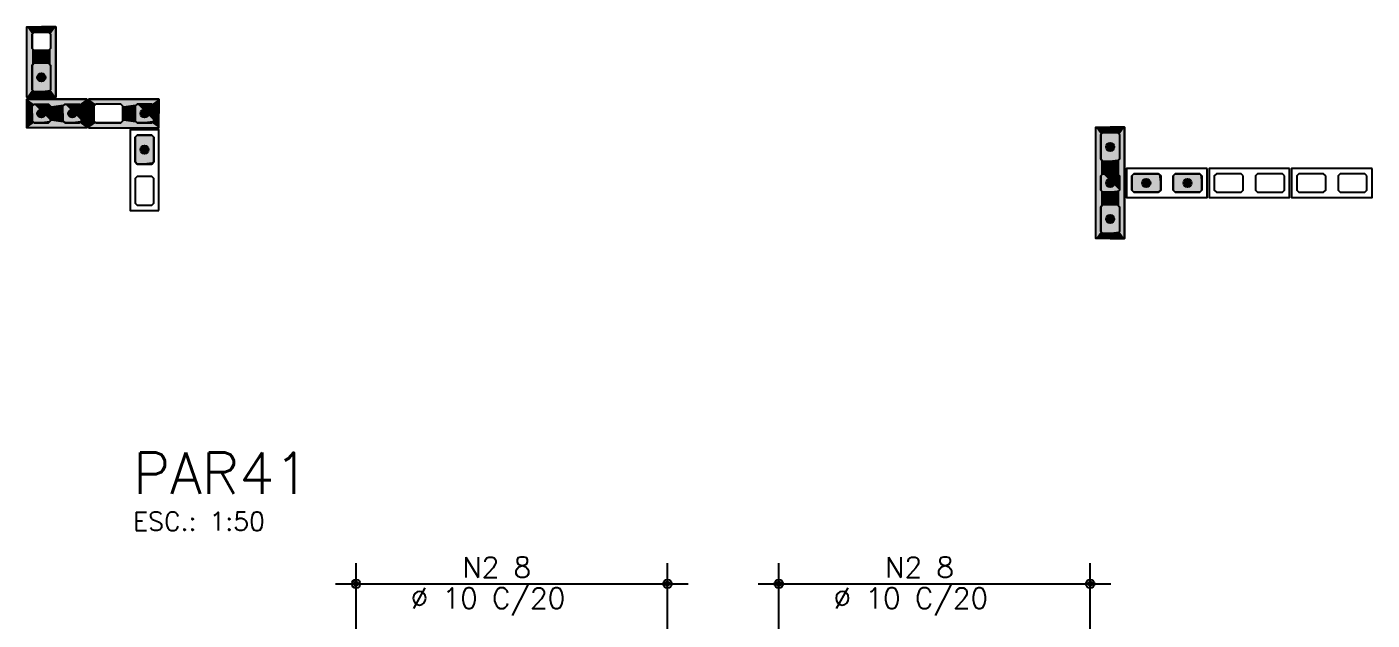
# Model space of a CAD drawing. Extents: x -1.9 to 86, y -1.6 to 60.9.
# Drawn here: x 36.79 to 49.83, y 40.31 to 46.06 of the extents above; entities that cross this region are included whole.
import ezdxf

# ---------------------------------------------------------------- set-up
doc = ezdxf.new("R2010")
doc.units = 0
doc.header["$MEASUREMENT"] = 0
doc.linetypes.add('ESTILO_TQS_0001', pattern=[0.45, 0.3, -0.15])
for name, color, linetype in [('PENA_01', 1, 'CONTINUOUS'), ('PENA_02', 2, 'CONTINUOUS'), ('PENA_03', 3, 'CONTINUOUS'), ('PENA_06', 6, 'CONTINUOUS'), ('PENA_11', 252, 'CONTINUOUS'), ('PENA_19', 240, 'CONTINUOUS'), ('PENA_21', 100, 'CONTINUOUS'), ('PENA_27', 21, 'CONTINUOUS')]:
    doc.layers.add(name, color=color, linetype=linetype)
doc.styles.get("Standard").update_dxf_attribs({"font": 'ROMANS.SHX'})

msp = doc.modelspace()

# ---------------------------------------------------------------- linework, layer by layer
at = {"layer": 'PENA_01', "linetype": 'Continuous'}
for p, q in [((39.980752, 38.033179), (39.980752, 40.86057)), ((43.000752, 38.033179), (43.000752, 40.86057)), ((44.080752, 38.033179), (44.080752, 40.86057)), ((47.100752, 38.033179), (47.100752, 40.86057)), ((39.780752, 40.66057), (43.200752, 40.66057)), ((43.880752, 40.66057), (47.300752, 40.66057))]:
    msp.add_line(p, q, dxfattribs=at)
for points in [[(37.019526, 45.992275), (37.019526, 45.852275), (36.999526, 45.832275), (36.859526, 45.832275), (36.839526, 45.852275), (36.839526, 45.992275), (36.859526, 46.012275), (36.999526, 46.012275), (37.019526, 45.992275)], [(37.019526, 45.692275), (37.019526, 45.452275), (36.999526, 45.432275), (36.859526, 45.432275), (36.839526, 45.452275), (36.839526, 45.692275), (36.859526, 45.712275), (36.999526, 45.712275), (37.019526, 45.692275)], [(37.699526, 45.312275), (37.459526, 45.312275), (37.439526, 45.292275), (37.439526, 45.152275), (37.459526, 45.132275), (37.699526, 45.132275), (37.719526, 45.152275), (37.719526, 45.292275), (37.699526, 45.312275)], [(37.999526, 45.312275), (37.859526, 45.312275), (37.839526, 45.292275), (37.839526, 45.152275), (37.859526, 45.132275), (37.999526, 45.132275), (38.019526, 45.152275), (38.019526, 45.292275), (37.999526, 45.312275)], [(37.999526, 44.732275), (38.019526, 44.752275), (38.019526, 44.992275), (37.999526, 45.012275), (37.859526, 45.012275), (37.839526, 44.992275), (37.839526, 44.752275), (37.859526, 44.732275), (37.999526, 44.732275)], [(47.36348, 45.038264), (47.38348, 45.018264), (47.38348, 44.778264), (47.36348, 44.758264), (47.22348, 44.758264), (47.20348, 44.778264), (47.20348, 45.018264), (47.22348, 45.038264), (47.36348, 45.038264)], [(37.999526, 44.332275), (38.019526, 44.352275), (38.019526, 44.592275), (37.999526, 44.612275), (37.859526, 44.612275), (37.839526, 44.592275), (37.839526, 44.352275), (37.859526, 44.332275), (37.999526, 44.332275)], [(47.36348, 44.638264), (47.38348, 44.618264), (47.38348, 44.478264), (47.36348, 44.458264), (47.22348, 44.458264), (47.20348, 44.478264), (47.20348, 44.618264), (47.22348, 44.638264), (47.36348, 44.638264)], [(47.78348, 44.618264), (47.76348, 44.638264), (47.52348, 44.638264), (47.50348, 44.618264), (47.50348, 44.478264), (47.52348, 44.458264), (47.76348, 44.458264), (47.78348, 44.478264), (47.78348, 44.618264)], [(48.18348, 44.618264), (48.16348, 44.638264), (47.92348, 44.638264), (47.90348, 44.618264), (47.90348, 44.478264), (47.92348, 44.458264), (48.16348, 44.458264), (48.18348, 44.478264), (48.18348, 44.618264)], [(48.58348, 44.618264), (48.56348, 44.638264), (48.32348, 44.638264), (48.30348, 44.618264), (48.30348, 44.478264), (48.32348, 44.458264), (48.56348, 44.458264), (48.58348, 44.478264), (48.58348, 44.618264)], [(48.98348, 44.618264), (48.96348, 44.638264), (48.72348, 44.638264), (48.70348, 44.618264), (48.70348, 44.478264), (48.72348, 44.458264), (48.96348, 44.458264), (48.98348, 44.478264), (48.98348, 44.618264)], [(49.38348, 44.618264), (49.36348, 44.638264), (49.12348, 44.638264), (49.10348, 44.618264), (49.10348, 44.478264), (49.12348, 44.458264), (49.36348, 44.458264), (49.38348, 44.478264), (49.38348, 44.618264)], [(49.78348, 44.618264), (49.76348, 44.638264), (49.52348, 44.638264), (49.50348, 44.618264), (49.50348, 44.478264), (49.52348, 44.458264), (49.76348, 44.458264), (49.78348, 44.478264), (49.78348, 44.618264)], [(47.36348, 44.338264), (47.38348, 44.318264), (47.38348, 44.078264), (47.36348, 44.058264), (47.22348, 44.058264), (47.20348, 44.078264), (47.20348, 44.318264), (47.22348, 44.338264), (47.36348, 44.338264)]]:
    msp.add_lwpolyline(points, dxfattribs=at)
at = {"layer": 'PENA_01', "linetype": 'ESTILO_TQS_0001'}
for points in [[(36.839526, 45.292275), (36.859526, 45.312275), (36.999526, 45.312275), (37.019526, 45.292275), (37.019526, 45.152275), (36.999526, 45.132275), (36.859526, 45.132275), (36.839526, 45.152275), (36.839526, 45.292275)], [(37.139526, 45.292275), (37.159526, 45.312275), (37.299526, 45.312275), (37.319526, 45.292275), (37.319526, 45.152275), (37.299526, 45.132275), (37.159526, 45.132275), (37.139526, 45.152275), (37.139526, 45.292275)]]:
    msp.add_lwpolyline(points, dxfattribs=at)
at = {"layer": 'PENA_02', "linetype": 'Continuous'}
for p, q in [((47.15348, 44.008264), (47.15348, 45.088264)), ((47.15348, 45.088264), (47.43348, 45.088264)), ((47.43348, 45.088264), (47.43348, 44.008264)), ((47.43348, 44.008264), (47.15348, 44.008264))]:
    msp.add_line(p, q, dxfattribs=at)
for points in [[(37.069526, 46.062275), (37.069526, 45.382275), (36.789526, 45.382275), (36.789526, 46.062275), (37.069526, 46.062275)], [(36.789526, 45.362275), (37.369526, 45.362275), (37.369526, 45.082275), (36.789526, 45.082275), (36.789526, 45.362275)], [(38.069526, 45.362275), (37.389526, 45.362275), (37.389526, 45.082275), (38.069526, 45.082275), (38.069526, 45.362275)], [(38.069526, 44.282275), (38.069526, 45.062275), (37.789526, 45.062275), (37.789526, 44.282275), (38.069526, 44.282275)], [(48.23348, 44.688264), (47.45348, 44.688264), (47.45348, 44.408264), (48.23348, 44.408264), (48.23348, 44.688264)], [(49.03348, 44.688264), (48.25348, 44.688264), (48.25348, 44.408264), (49.03348, 44.408264), (49.03348, 44.688264)], [(49.83348, 44.688264), (49.05348, 44.688264), (49.05348, 44.408264), (49.83348, 44.408264), (49.83348, 44.688264)]]:
    msp.add_lwpolyline(points, dxfattribs=at)
for centre, radius in [((39.980752, 40.66057), 0.041625), ((43.000752, 40.66057), 0.041625), ((44.080752, 40.66057), 0.041625), ((47.100752, 40.66057), 0.041625), ((39.980752, 40.66057), 0.02075), ((43.000752, 40.66057), 0.02075), ((44.080752, 40.66057), 0.02075), ((47.100752, 40.66057), 0.02075)]:
    msp.add_circle(centre, radius, dxfattribs=at)
at = {"layer": 'PENA_03', "linetype": 'Continuous'}
for points in [[(36.859526, 45.432275), (36.839526, 45.452275), (36.839526, 45.692275), (36.859526, 45.712275), (36.999526, 45.712275), (37.019526, 45.692275), (37.019526, 45.452275), (36.999526, 45.432275), (36.859526, 45.432275)], [(37.019526, 45.152275), (36.999526, 45.132275), (36.859526, 45.132275), (36.839526, 45.152275), (36.839526, 45.292275), (36.859526, 45.312275), (36.999526, 45.312275), (37.019526, 45.292275), (37.019526, 45.152275)], [(37.319526, 45.152275), (37.299526, 45.132275), (37.159526, 45.132275), (37.139526, 45.152275), (37.139526, 45.292275), (37.159526, 45.312275), (37.299526, 45.312275), (37.319526, 45.292275), (37.319526, 45.152275)], [(38.019526, 45.152275), (37.999526, 45.132275), (37.859526, 45.132275), (37.839526, 45.152275), (37.839526, 45.292275), (37.859526, 45.312275), (37.999526, 45.312275), (38.019526, 45.292275), (38.019526, 45.152275)], [(37.859526, 44.732275), (37.839526, 44.752275), (37.839526, 44.992275), (37.859526, 45.012275), (37.999526, 45.012275), (38.019526, 44.992275), (38.019526, 44.752275), (37.999526, 44.732275), (37.859526, 44.732275)], [(47.22348, 44.758264), (47.20348, 44.778264), (47.20348, 45.018264), (47.22348, 45.038264), (47.36348, 45.038264), (47.38348, 45.018264), (47.38348, 44.778264), (47.36348, 44.758264), (47.22348, 44.758264)], [(47.38348, 44.478264), (47.36348, 44.458264), (47.22348, 44.458264), (47.20348, 44.478264), (47.20348, 44.618264), (47.22348, 44.638264), (47.36348, 44.638264), (47.38348, 44.618264), (47.38348, 44.478264)], [(47.78348, 44.478264), (47.76348, 44.458264), (47.52348, 44.458264), (47.50348, 44.478264), (47.50348, 44.618264), (47.52348, 44.638264), (47.76348, 44.638264), (47.78348, 44.618264), (47.78348, 44.478264)], [(48.18348, 44.478264), (48.16348, 44.458264), (47.92348, 44.458264), (47.90348, 44.478264), (47.90348, 44.618264), (47.92348, 44.638264), (48.16348, 44.638264), (48.18348, 44.618264), (48.18348, 44.478264)], [(47.22348, 44.058264), (47.20348, 44.078264), (47.20348, 44.318264), (47.22348, 44.338264), (47.36348, 44.338264), (47.38348, 44.318264), (47.38348, 44.078264), (47.36348, 44.058264), (47.22348, 44.058264)]]:
    msp.add_lwpolyline(points, dxfattribs=at)
for centre in [(36.929526, 45.572275), (36.929526, 45.222275), (37.229526, 45.222275), (37.929526, 45.222275), (37.929526, 44.872275), (47.29348, 44.898264), (47.29348, 44.548264), (47.64348, 44.548264), (48.04348, 44.548264), (47.29348, 44.198264)]:
    msp.add_circle(centre, 0.04, dxfattribs=at)
for points in [[(36.969526, 45.572275), (36.909526, 45.606916), (36.891939, 45.585956)], [(36.969526, 45.572275), (36.891939, 45.585956), (36.891939, 45.558594)], [(36.969526, 45.572275), (36.891939, 45.558594), (36.909526, 45.537634)], [(36.969526, 45.572275), (36.936472, 45.611667), (36.909526, 45.606916)], [(36.969526, 45.572275), (36.909526, 45.537634), (36.936472, 45.532882)], [(36.969526, 45.572275), (36.960168, 45.597986), (36.936472, 45.611667)], [(36.969526, 45.572275), (36.936472, 45.532882), (36.960168, 45.546563)], [(36.969526, 45.572275), (36.960168, 45.546563), (36.969526, 45.572275)], [(36.969526, 45.222275), (36.909526, 45.256916), (36.891939, 45.235956)], [(36.969526, 45.222275), (36.891939, 45.235956), (36.891939, 45.208594)], [(36.969526, 45.222275), (36.891939, 45.208594), (36.909526, 45.187634)], [(36.969526, 45.222275), (36.936472, 45.261667), (36.909526, 45.256916)], [(36.969526, 45.222275), (36.909526, 45.187634), (36.936472, 45.182882)], [(36.969526, 45.222275), (36.960168, 45.247986), (36.936472, 45.261667)], [(36.969526, 45.222275), (36.936472, 45.182882), (36.960168, 45.196563)], [(36.969526, 45.222275), (36.960168, 45.196563), (36.969526, 45.222275)], [(37.269526, 45.222275), (37.209526, 45.256916), (37.191939, 45.235956)], [(37.269526, 45.222275), (37.191939, 45.235956), (37.191939, 45.208594)], [(37.269526, 45.222275), (37.191939, 45.208594), (37.209526, 45.187634)], [(37.269526, 45.222275), (37.236472, 45.261667), (37.209526, 45.256916)], [(37.269526, 45.222275), (37.209526, 45.187634), (37.236472, 45.182882)], [(37.269526, 45.222275), (37.260168, 45.247986), (37.236472, 45.261667)], [(37.269526, 45.222275), (37.236472, 45.182882), (37.260168, 45.196563)], [(37.269526, 45.222275), (37.260168, 45.196563), (37.269526, 45.222275)], [(37.969526, 45.222275), (37.909526, 45.256916), (37.891939, 45.235956)], [(37.969526, 45.222275), (37.891939, 45.235956), (37.891939, 45.208594)], [(37.969526, 45.222275), (37.891939, 45.208594), (37.909526, 45.187634)], [(37.969526, 45.222275), (37.936472, 45.261667), (37.909526, 45.256916)], [(37.969526, 45.222275), (37.909526, 45.187634), (37.936472, 45.182882)], [(37.969526, 45.222275), (37.960168, 45.247986), (37.936472, 45.261667)], [(37.969526, 45.222275), (37.936472, 45.182882), (37.960168, 45.196563)], [(37.969526, 45.222275), (37.960168, 45.196563), (37.969526, 45.222275)], [(37.969526, 44.872275), (37.909526, 44.906916), (37.891939, 44.885956)], [(37.969526, 44.872275), (37.891939, 44.885956), (37.891939, 44.858594)], [(37.969526, 44.872275), (37.891939, 44.858594), (37.909526, 44.837634)], [(37.969526, 44.872275), (37.936472, 44.911667), (37.909526, 44.906916)], [(37.969526, 44.872275), (37.909526, 44.837634), (37.936472, 44.832882)], [(37.969526, 44.872275), (37.960168, 44.897986), (37.936472, 44.911667)], [(37.969526, 44.872275), (37.936472, 44.832882), (37.960168, 44.846563)], [(37.969526, 44.872275), (37.960168, 44.846563), (37.969526, 44.872275)], [(47.33348, 44.898264), (47.27348, 44.932905), (47.255892, 44.911945)], [(47.33348, 44.898264), (47.255892, 44.911945), (47.255892, 44.884583)], [(47.33348, 44.898264), (47.255892, 44.884583), (47.27348, 44.863623)], [(47.33348, 44.898264), (47.300425, 44.937656), (47.27348, 44.932905)], [(47.33348, 44.898264), (47.27348, 44.863623), (47.300425, 44.858871)], [(47.33348, 44.898264), (47.324121, 44.923975), (47.300425, 44.937656)], [(47.33348, 44.898264), (47.300425, 44.858871), (47.324121, 44.872552)], [(47.33348, 44.898264), (47.324121, 44.872552), (47.33348, 44.898264)], [(47.33348, 44.548264), (47.27348, 44.582905), (47.255892, 44.561945)], [(47.33348, 44.548264), (47.255892, 44.561945), (47.255892, 44.534583)], [(47.33348, 44.548264), (47.255892, 44.534583), (47.27348, 44.513623)], [(47.33348, 44.548264), (47.300425, 44.587656), (47.27348, 44.582905)], [(47.33348, 44.548264), (47.27348, 44.513623), (47.300425, 44.508871)], [(47.33348, 44.548264), (47.324121, 44.573975), (47.300425, 44.587656)], [(47.33348, 44.548264), (47.300425, 44.508871), (47.324121, 44.522552)], [(47.33348, 44.548264), (47.324121, 44.522552), (47.33348, 44.548264)], [(47.68348, 44.548264), (47.62348, 44.582905), (47.605892, 44.561945)], [(47.68348, 44.548264), (47.605892, 44.561945), (47.605892, 44.534583)], [(47.68348, 44.548264), (47.605892, 44.534583), (47.62348, 44.513623)], [(47.68348, 44.548264), (47.650425, 44.587656), (47.62348, 44.582905)], [(47.68348, 44.548264), (47.62348, 44.513623), (47.650425, 44.508871)], [(47.68348, 44.548264), (47.674121, 44.573975), (47.650425, 44.587656)], [(47.68348, 44.548264), (47.650425, 44.508871), (47.674121, 44.522552)], [(47.68348, 44.548264), (47.674121, 44.522552), (47.68348, 44.548264)], [(48.08348, 44.548264), (48.02348, 44.582905), (48.005892, 44.561945)], [(48.08348, 44.548264), (48.005892, 44.561945), (48.005892, 44.534583)], [(48.08348, 44.548264), (48.005892, 44.534583), (48.02348, 44.513623)], [(48.08348, 44.548264), (48.050425, 44.587656), (48.02348, 44.582905)], [(48.08348, 44.548264), (48.02348, 44.513623), (48.050425, 44.508871)], [(48.08348, 44.548264), (48.074121, 44.573975), (48.050425, 44.587656)], [(48.08348, 44.548264), (48.050425, 44.508871), (48.074121, 44.522552)], [(48.08348, 44.548264), (48.074121, 44.522552), (48.08348, 44.548264)], [(47.33348, 44.198264), (47.27348, 44.232905), (47.255892, 44.211945)], [(47.33348, 44.198264), (47.300425, 44.237656), (47.27348, 44.232905)], [(47.33348, 44.198264), (47.324121, 44.223975), (47.300425, 44.237656)], [(47.33348, 44.198264), (47.255892, 44.211945), (47.255892, 44.184583)], [(47.33348, 44.198264), (47.255892, 44.184583), (47.27348, 44.163623)], [(47.33348, 44.198264), (47.27348, 44.163623), (47.300425, 44.158871)], [(47.33348, 44.198264), (47.300425, 44.158871), (47.324121, 44.172552)], [(47.33348, 44.198264), (47.324121, 44.172552), (47.33348, 44.198264)]]:
    msp.add_solid(points, dxfattribs=at)
at = {"layer": 'PENA_11', "linetype": 'Continuous'}
for points in [[(36.859526, 45.432275), (36.839526, 45.692275), (36.859526, 45.712275)], [(36.859526, 45.432275), (36.839526, 45.452275), (36.839526, 45.692275)], [(36.859526, 45.432275), (36.859526, 45.712275), (36.999526, 45.712275)], [(36.859526, 45.432275), (36.999526, 45.712275), (37.019526, 45.692275)], [(36.859526, 45.432275), (37.019526, 45.692275), (37.019526, 45.452275)], [(36.859526, 45.432275), (37.019526, 45.452275), (36.999526, 45.432275)], [(36.859526, 45.432275), (36.999526, 45.432275), (36.859526, 45.432275)], [(37.019526, 45.152275), (36.839526, 45.292275), (36.859526, 45.312275)], [(37.019526, 45.152275), (36.839526, 45.152275), (36.839526, 45.292275)], [(37.019526, 45.152275), (36.859526, 45.312275), (36.999526, 45.312275)], [(37.019526, 45.152275), (36.999526, 45.312275), (37.019526, 45.292275)], [(37.019526, 45.152275), (37.019526, 45.292275), (37.019526, 45.152275)], [(37.319526, 45.152275), (37.139526, 45.292275), (37.159526, 45.312275)], [(37.319526, 45.152275), (37.139526, 45.152275), (37.139526, 45.292275)], [(37.319526, 45.152275), (37.159526, 45.312275), (37.299526, 45.312275)], [(37.319526, 45.152275), (37.299526, 45.312275), (37.319526, 45.292275)], [(37.319526, 45.152275), (37.319526, 45.292275), (37.319526, 45.152275)], [(38.019526, 45.152275), (37.839526, 45.292275), (37.859526, 45.312275)], [(38.019526, 45.152275), (37.839526, 45.152275), (37.839526, 45.292275)], [(38.019526, 45.152275), (37.859526, 45.312275), (37.999526, 45.312275)], [(38.019526, 45.152275), (37.999526, 45.312275), (38.019526, 45.292275)], [(38.019526, 45.152275), (38.019526, 45.292275), (38.019526, 45.152275)], [(37.019526, 45.152275), (36.859526, 45.132275), (36.839526, 45.152275)], [(37.019526, 45.152275), (36.999526, 45.132275), (36.859526, 45.132275)], [(37.319526, 45.152275), (37.159526, 45.132275), (37.139526, 45.152275)], [(37.319526, 45.152275), (37.299526, 45.132275), (37.159526, 45.132275)], [(38.019526, 45.152275), (37.859526, 45.132275), (37.839526, 45.152275)], [(38.019526, 45.152275), (37.999526, 45.132275), (37.859526, 45.132275)], [(37.859526, 44.732275), (37.839526, 44.992275), (37.859526, 45.012275)], [(37.859526, 44.732275), (37.859526, 45.012275), (37.999526, 45.012275)], [(37.859526, 44.732275), (37.999526, 45.012275), (38.019526, 44.992275)], [(47.22348, 44.758264), (47.20348, 45.018264), (47.22348, 45.038264)], [(47.22348, 44.758264), (47.20348, 44.778264), (47.20348, 45.018264)], [(47.22348, 44.758264), (47.22348, 45.038264), (47.36348, 45.038264)], [(47.22348, 44.758264), (47.36348, 45.038264), (47.38348, 45.018264)], [(47.22348, 44.758264), (47.38348, 45.018264), (47.38348, 44.778264)], [(37.859526, 44.732275), (37.839526, 44.752275), (37.839526, 44.992275)], [(37.859526, 44.732275), (38.019526, 44.992275), (38.019526, 44.752275)], [(37.859526, 44.732275), (38.019526, 44.752275), (37.999526, 44.732275)], [(47.22348, 44.758264), (47.38348, 44.778264), (47.36348, 44.758264)], [(47.22348, 44.758264), (47.36348, 44.758264), (47.22348, 44.758264)], [(37.859526, 44.732275), (37.999526, 44.732275), (37.859526, 44.732275)], [(47.38348, 44.478264), (47.20348, 44.618264), (47.22348, 44.638264)], [(47.38348, 44.478264), (47.20348, 44.478264), (47.20348, 44.618264)], [(47.38348, 44.478264), (47.22348, 44.638264), (47.36348, 44.638264)], [(47.38348, 44.478264), (47.36348, 44.638264), (47.38348, 44.618264)], [(47.38348, 44.478264), (47.38348, 44.618264), (47.38348, 44.478264)], [(47.78348, 44.478264), (47.50348, 44.618264), (47.52348, 44.638264)], [(47.78348, 44.478264), (47.50348, 44.478264), (47.50348, 44.618264)], [(47.78348, 44.478264), (47.52348, 44.638264), (47.76348, 44.638264)], [(47.78348, 44.478264), (47.76348, 44.638264), (47.78348, 44.618264)], [(47.78348, 44.478264), (47.78348, 44.618264), (47.78348, 44.478264)], [(48.18348, 44.478264), (47.90348, 44.618264), (47.92348, 44.638264)], [(48.18348, 44.478264), (47.90348, 44.478264), (47.90348, 44.618264)], [(48.18348, 44.478264), (47.92348, 44.638264), (48.16348, 44.638264)], [(48.18348, 44.478264), (48.16348, 44.638264), (48.18348, 44.618264)], [(48.18348, 44.478264), (48.18348, 44.618264), (48.18348, 44.478264)], [(47.38348, 44.478264), (47.22348, 44.458264), (47.20348, 44.478264)], [(47.38348, 44.478264), (47.36348, 44.458264), (47.22348, 44.458264)], [(47.78348, 44.478264), (47.52348, 44.458264), (47.50348, 44.478264)], [(47.78348, 44.478264), (47.76348, 44.458264), (47.52348, 44.458264)], [(48.18348, 44.478264), (47.92348, 44.458264), (47.90348, 44.478264)], [(48.18348, 44.478264), (48.16348, 44.458264), (47.92348, 44.458264)], [(47.22348, 44.058264), (47.20348, 44.318264), (47.22348, 44.338264)], [(47.22348, 44.058264), (47.20348, 44.078264), (47.20348, 44.318264)], [(47.22348, 44.058264), (47.22348, 44.338264), (47.36348, 44.338264)], [(47.22348, 44.058264), (47.36348, 44.338264), (47.38348, 44.318264)], [(47.22348, 44.058264), (47.38348, 44.318264), (47.38348, 44.078264)], [(47.22348, 44.058264), (47.38348, 44.078264), (47.36348, 44.058264)], [(47.22348, 44.058264), (47.36348, 44.058264), (47.22348, 44.058264)]]:
    msp.add_solid(points, dxfattribs=at)
at = {"layer": 'PENA_19', "linetype": 'Continuous'}
for points in [[(47.29348, 45.088264), (47.29348, 45.038264), (47.22348, 45.038264), (47.20348, 45.018264), (47.20348, 44.778264), (47.22348, 44.758264), (47.29348, 44.758264), (47.29348, 44.638264), (47.22348, 44.638264), (47.20348, 44.618264), (47.20348, 44.478264), (47.22348, 44.458264), (47.29348, 44.458264), (47.29348, 44.338264), (47.22348, 44.338264), (47.20348, 44.318264), (47.20348, 44.078264), (47.22348, 44.058264), (47.29348, 44.058264), (47.29348, 44.008264), (47.15348, 44.008264), (47.15348, 45.088264), (47.29348, 45.088264)], [(47.29348, 45.088264), (47.29348, 45.038264), (47.36348, 45.038264), (47.38348, 45.018264), (47.38348, 44.778264), (47.36348, 44.758264), (47.29348, 44.758264), (47.29348, 44.638264), (47.36348, 44.638264), (47.38348, 44.618264), (47.38348, 44.478264), (47.36348, 44.458264), (47.29348, 44.458264), (47.29348, 44.338264), (47.36348, 44.338264), (47.38348, 44.318264), (47.38348, 44.078264), (47.36348, 44.058264), (47.29348, 44.058264), (47.29348, 44.008264), (47.43348, 44.008264), (47.43348, 45.088264), (47.29348, 45.088264)]]:
    msp.add_lwpolyline(points, dxfattribs=at)
for points in [[(47.22348, 45.038264), (47.20348, 45.018264), (47.15348, 45.088264)], [(47.22348, 45.038264), (47.15348, 45.088264), (47.29348, 45.088264)], [(47.15348, 45.088264), (47.20348, 45.018264), (47.15348, 44.008264)], [(47.15348, 44.008264), (47.20348, 45.018264), (47.20348, 44.078264)], [(47.20348, 44.078264), (47.20348, 45.018264), (47.20348, 44.778264)], [(47.22348, 45.038264), (47.29348, 45.088264), (47.29348, 45.038264)], [(47.29348, 45.088264), (47.36348, 45.038264), (47.43348, 45.088264)], [(47.29348, 45.088264), (47.29348, 45.038264), (47.36348, 45.038264)], [(47.43348, 45.088264), (47.36348, 45.038264), (47.38348, 45.018264)], [(47.43348, 45.088264), (47.38348, 45.018264), (47.43348, 44.008264)], [(47.43348, 44.008264), (47.38348, 45.018264), (47.38348, 44.778264)], [(47.20348, 44.778264), (47.20348, 44.078264), (47.20348, 44.618264)], [(47.22348, 44.758264), (47.20348, 44.618264), (47.20348, 44.778264)], [(47.22348, 44.638264), (47.20348, 44.618264), (47.22348, 44.758264)], [(47.22348, 44.638264), (47.22348, 44.758264), (47.29348, 44.758264)], [(47.22348, 44.638264), (47.29348, 44.758264), (47.29348, 44.638264)], [(47.36348, 44.758264), (47.29348, 44.758264), (47.36348, 44.638264)], [(47.29348, 44.758264), (47.29348, 44.638264), (47.36348, 44.638264)], [(47.38348, 44.618264), (47.38348, 44.778264), (47.36348, 44.758264)], [(47.38348, 44.618264), (47.36348, 44.758264), (47.36348, 44.638264)], [(47.43348, 44.008264), (47.38348, 44.778264), (47.38348, 44.618264)], [(47.20348, 44.618264), (47.20348, 44.078264), (47.20348, 44.478264)], [(47.38348, 44.478264), (47.43348, 44.008264), (47.38348, 44.618264)], [(47.20348, 44.078264), (47.20348, 44.318264), (47.20348, 44.478264)], [(47.22348, 44.458264), (47.20348, 44.318264), (47.20348, 44.478264)], [(47.22348, 44.458264), (47.22348, 44.338264), (47.20348, 44.318264)], [(47.29348, 44.458264), (47.22348, 44.338264), (47.22348, 44.458264)], [(47.29348, 44.458264), (47.29348, 44.338264), (47.22348, 44.338264)], [(47.29348, 44.458264), (47.36348, 44.338264), (47.36348, 44.458264)], [(47.36348, 44.338264), (47.29348, 44.458264), (47.29348, 44.338264)], [(47.36348, 44.458264), (47.38348, 44.318264), (47.38348, 44.478264)], [(47.36348, 44.338264), (47.38348, 44.318264), (47.36348, 44.458264)], [(47.38348, 44.318264), (47.43348, 44.008264), (47.38348, 44.478264)], [(47.43348, 44.008264), (47.38348, 44.318264), (47.38348, 44.078264)], [(47.22348, 44.058264), (47.15348, 44.008264), (47.20348, 44.078264)], [(47.29348, 44.008264), (47.15348, 44.008264), (47.22348, 44.058264)], [(47.29348, 44.058264), (47.29348, 44.008264), (47.22348, 44.058264)], [(47.43348, 44.008264), (47.36348, 44.058264), (47.29348, 44.058264)], [(47.43348, 44.008264), (47.29348, 44.058264), (47.29348, 44.008264)], [(47.43348, 44.008264), (47.38348, 44.078264), (47.36348, 44.058264)]]:
    msp.add_solid(points, dxfattribs=at)
at = {"layer": 'PENA_21', "linetype": 'Continuous'}
for points in [[(36.929526, 46.062275), (36.929526, 46.012275), (36.859526, 46.012275), (36.839526, 45.992275), (36.839526, 45.852275), (36.859526, 45.832275), (36.929526, 45.832275), (36.929526, 45.712275), (36.859526, 45.712275), (36.839526, 45.692275), (36.839526, 45.452275), (36.859526, 45.432275), (36.929526, 45.432275), (36.929526, 45.382275), (36.789526, 45.382275), (36.789526, 46.062275), (36.929526, 46.062275)], [(36.929526, 46.062275), (36.929526, 46.012275), (36.999526, 46.012275), (37.019526, 45.992275), (37.019526, 45.852275), (36.999526, 45.832275), (36.929526, 45.832275), (36.929526, 45.712275), (36.999526, 45.712275), (37.019526, 45.692275), (37.019526, 45.452275), (36.999526, 45.432275), (36.929526, 45.432275), (36.929526, 45.382275), (37.069526, 45.382275), (37.069526, 46.062275), (36.929526, 46.062275)], [(38.069526, 45.222275), (38.019526, 45.222275), (38.019526, 45.292275), (37.999526, 45.312275), (37.859526, 45.312275), (37.839526, 45.292275), (37.839526, 45.222275), (37.719526, 45.222275), (37.719526, 45.292275), (37.699526, 45.312275), (37.459526, 45.312275), (37.439526, 45.292275), (37.439526, 45.222275), (37.389526, 45.222275), (37.389526, 45.362275), (38.069526, 45.362275), (38.069526, 45.222275)], [(38.069526, 45.222275), (38.019526, 45.222275), (38.019526, 45.152275), (37.999526, 45.132275), (37.859526, 45.132275), (37.839526, 45.152275), (37.839526, 45.222275), (37.719526, 45.222275), (37.719526, 45.152275), (37.699526, 45.132275), (37.459526, 45.132275), (37.439526, 45.152275), (37.439526, 45.222275), (37.389526, 45.222275), (37.389526, 45.082275), (38.069526, 45.082275), (38.069526, 45.222275)]]:
    msp.add_lwpolyline(points, dxfattribs=at)
for points in [[(36.859526, 46.012275), (36.839526, 45.992275), (36.789526, 46.062275)], [(36.859526, 46.012275), (36.789526, 46.062275), (36.929526, 46.062275)], [(36.789526, 46.062275), (36.839526, 45.992275), (36.789526, 45.382275)], [(36.859526, 46.012275), (36.929526, 46.062275), (36.929526, 46.012275)], [(37.069526, 46.062275), (36.929526, 46.062275), (36.999526, 46.012275)], [(36.999526, 46.012275), (36.929526, 46.062275), (36.929526, 46.012275)], [(37.019526, 45.992275), (37.069526, 46.062275), (36.999526, 46.012275)], [(37.069526, 45.382275), (37.069526, 46.062275), (37.019526, 45.992275)], [(36.789526, 45.382275), (36.839526, 45.992275), (36.839526, 45.452275)], [(36.839526, 45.452275), (36.839526, 45.992275), (36.839526, 45.852275)], [(37.019526, 45.852275), (37.069526, 45.382275), (37.019526, 45.992275)], [(36.839526, 45.452275), (36.839526, 45.692275), (36.839526, 45.852275)], [(36.859526, 45.832275), (36.839526, 45.692275), (36.839526, 45.852275)], [(36.859526, 45.832275), (36.859526, 45.712275), (36.839526, 45.692275)], [(36.929526, 45.832275), (36.859526, 45.712275), (36.859526, 45.832275)], [(36.929526, 45.832275), (36.929526, 45.712275), (36.859526, 45.712275)], [(36.929526, 45.832275), (36.999526, 45.712275), (36.999526, 45.832275)], [(36.929526, 45.832275), (36.929526, 45.712275), (36.999526, 45.712275)], [(36.999526, 45.832275), (37.019526, 45.692275), (37.019526, 45.852275)], [(36.999526, 45.712275), (37.019526, 45.692275), (36.999526, 45.832275)], [(37.019526, 45.692275), (37.069526, 45.382275), (37.019526, 45.852275)], [(37.019526, 45.692275), (37.019526, 45.452275), (37.069526, 45.382275)], [(36.859526, 45.432275), (36.789526, 45.382275), (36.839526, 45.452275)], [(36.929526, 45.382275), (36.789526, 45.382275), (36.859526, 45.432275)], [(36.929526, 45.432275), (36.929526, 45.382275), (36.859526, 45.432275)], [(36.999526, 45.432275), (36.929526, 45.432275), (37.069526, 45.382275)], [(36.929526, 45.432275), (36.929526, 45.382275), (37.069526, 45.382275)], [(37.019526, 45.452275), (36.999526, 45.432275), (37.069526, 45.382275)], [(38.069526, 45.362275), (37.459526, 45.312275), (37.389526, 45.362275)], [(37.459526, 45.312275), (37.439526, 45.292275), (37.389526, 45.362275)], [(37.389526, 45.362275), (37.439526, 45.292275), (37.389526, 45.222275)], [(37.439526, 45.292275), (37.439526, 45.222275), (37.389526, 45.222275)], [(37.699526, 45.312275), (37.459526, 45.312275), (38.069526, 45.362275)], [(37.719526, 45.292275), (37.699526, 45.312275), (38.069526, 45.362275)], [(38.069526, 45.362275), (37.859526, 45.312275), (37.719526, 45.292275)], [(37.719526, 45.222275), (37.719526, 45.292275), (37.859526, 45.312275)], [(37.719526, 45.222275), (37.859526, 45.312275), (37.839526, 45.292275)], [(37.719526, 45.222275), (37.839526, 45.292275), (37.839526, 45.222275)], [(38.069526, 45.362275), (37.999526, 45.312275), (37.859526, 45.312275)], [(38.069526, 45.362275), (38.019526, 45.292275), (37.999526, 45.312275)], [(38.069526, 45.362275), (38.069526, 45.222275), (38.019526, 45.222275)], [(38.069526, 45.362275), (38.019526, 45.222275), (38.019526, 45.292275)], [(37.389526, 45.082275), (37.439526, 45.152275), (37.389526, 45.222275)], [(37.439526, 45.152275), (37.439526, 45.222275), (37.389526, 45.222275)], [(37.459526, 45.132275), (37.439526, 45.152275), (37.389526, 45.082275)], [(38.069526, 45.082275), (37.459526, 45.132275), (37.389526, 45.082275)], [(37.699526, 45.132275), (37.459526, 45.132275), (38.069526, 45.082275)], [(37.719526, 45.152275), (37.699526, 45.132275), (38.069526, 45.082275)], [(37.719526, 45.222275), (37.719526, 45.152275), (37.859526, 45.132275)], [(37.719526, 45.222275), (37.859526, 45.132275), (37.839526, 45.152275)], [(37.719526, 45.222275), (37.839526, 45.152275), (37.839526, 45.222275)], [(38.069526, 45.082275), (37.859526, 45.132275), (37.719526, 45.152275)], [(38.069526, 45.082275), (37.999526, 45.132275), (37.859526, 45.132275)], [(38.069526, 45.082275), (38.019526, 45.152275), (37.999526, 45.132275)], [(38.069526, 45.082275), (38.069526, 45.222275), (38.019526, 45.222275)], [(38.069526, 45.082275), (38.019526, 45.222275), (38.019526, 45.152275)]]:
    msp.add_solid(points, dxfattribs=at)
at = {"layer": 'PENA_27', "linetype": 'Continuous'}
for points in [[(37.369526, 45.362275), (36.789526, 45.362275), (36.789526, 45.222275), (36.839526, 45.222275), (36.839526, 45.292275), (36.859526, 45.312275), (36.999526, 45.312275), (37.019526, 45.292275), (37.019526, 45.222275), (37.139526, 45.222275), (37.139526, 45.292275), (37.159526, 45.312275), (37.299526, 45.312275), (37.319526, 45.292275), (37.319526, 45.222275), (37.369526, 45.222275), (37.369526, 45.362275)], [(37.369526, 45.082275), (36.789526, 45.082275), (36.789526, 45.222275), (36.839526, 45.222275), (36.839526, 45.152275), (36.859526, 45.132275), (36.999526, 45.132275), (37.019526, 45.152275), (37.019526, 45.222275), (37.139526, 45.222275), (37.139526, 45.152275), (37.159526, 45.132275), (37.299526, 45.132275), (37.319526, 45.152275), (37.319526, 45.222275), (37.369526, 45.222275), (37.369526, 45.082275)]]:
    msp.add_lwpolyline(points, dxfattribs=at)
for points in [[(37.369526, 45.362275), (36.789526, 45.362275), (36.859526, 45.312275)], [(36.789526, 45.362275), (36.789526, 45.222275), (36.839526, 45.222275)], [(36.789526, 45.362275), (36.839526, 45.222275), (36.839526, 45.292275)], [(36.789526, 45.362275), (36.839526, 45.292275), (36.859526, 45.312275)], [(37.369526, 45.362275), (36.859526, 45.312275), (36.999526, 45.312275)], [(37.369526, 45.362275), (36.999526, 45.312275), (37.019526, 45.292275)], [(37.369526, 45.362275), (37.019526, 45.292275), (37.159526, 45.312275)], [(37.019526, 45.292275), (37.139526, 45.292275), (37.159526, 45.312275)], [(37.019526, 45.292275), (37.019526, 45.222275), (37.139526, 45.222275)], [(37.019526, 45.292275), (37.139526, 45.222275), (37.139526, 45.292275)], [(37.369526, 45.362275), (37.159526, 45.312275), (37.299526, 45.312275)], [(37.369526, 45.362275), (37.299526, 45.312275), (37.319526, 45.292275)], [(37.369526, 45.362275), (37.319526, 45.292275), (37.369526, 45.222275)], [(37.369526, 45.222275), (37.319526, 45.292275), (37.319526, 45.222275)], [(36.789526, 45.082275), (36.789526, 45.222275), (36.839526, 45.222275)], [(36.789526, 45.082275), (36.839526, 45.222275), (36.839526, 45.152275)], [(36.789526, 45.082275), (36.839526, 45.152275), (36.859526, 45.132275)], [(37.369526, 45.082275), (36.789526, 45.082275), (36.859526, 45.132275)], [(37.369526, 45.082275), (36.859526, 45.132275), (36.999526, 45.132275)], [(37.369526, 45.082275), (36.999526, 45.132275), (37.019526, 45.152275)], [(37.019526, 45.152275), (37.019526, 45.222275), (37.139526, 45.222275)], [(37.019526, 45.152275), (37.139526, 45.222275), (37.139526, 45.152275)], [(37.369526, 45.082275), (37.019526, 45.152275), (37.159526, 45.132275)], [(37.019526, 45.152275), (37.139526, 45.152275), (37.159526, 45.132275)], [(37.369526, 45.082275), (37.159526, 45.132275), (37.299526, 45.132275)], [(37.369526, 45.082275), (37.299526, 45.132275), (37.319526, 45.152275)], [(37.369526, 45.082275), (37.319526, 45.152275), (37.369526, 45.222275)], [(37.369526, 45.222275), (37.319526, 45.152275), (37.319526, 45.222275)]]:
    msp.add_solid(points, dxfattribs=at)

# ---------------------------------------------------------------- texts
at = {"layer": 'PENA_03', "linetype": 'Continuous'}
for s, height, p in [('ESC.: 1:50', 0.18, (37.817775, 41.176962)), ('N2 8', 0.2, (41.010752, 40.72057)), ('N2 8', 0.2, (45.110752, 40.72057)), ('%%c 10 C/20', 0.2, (40.510752, 40.42057)), ('%%c 10 C/20', 0.2, (44.610752, 40.42057))]:
    msp.add_text(s, height=height, dxfattribs=at).set_placement(p)
at = {"layer": 'PENA_06', "linetype": 'Continuous'}
msp.add_text('PAR41', height=0.4, dxfattribs=at).set_placement((37.817775, 41.533186))

doc.saveas('drawing.dxf')
